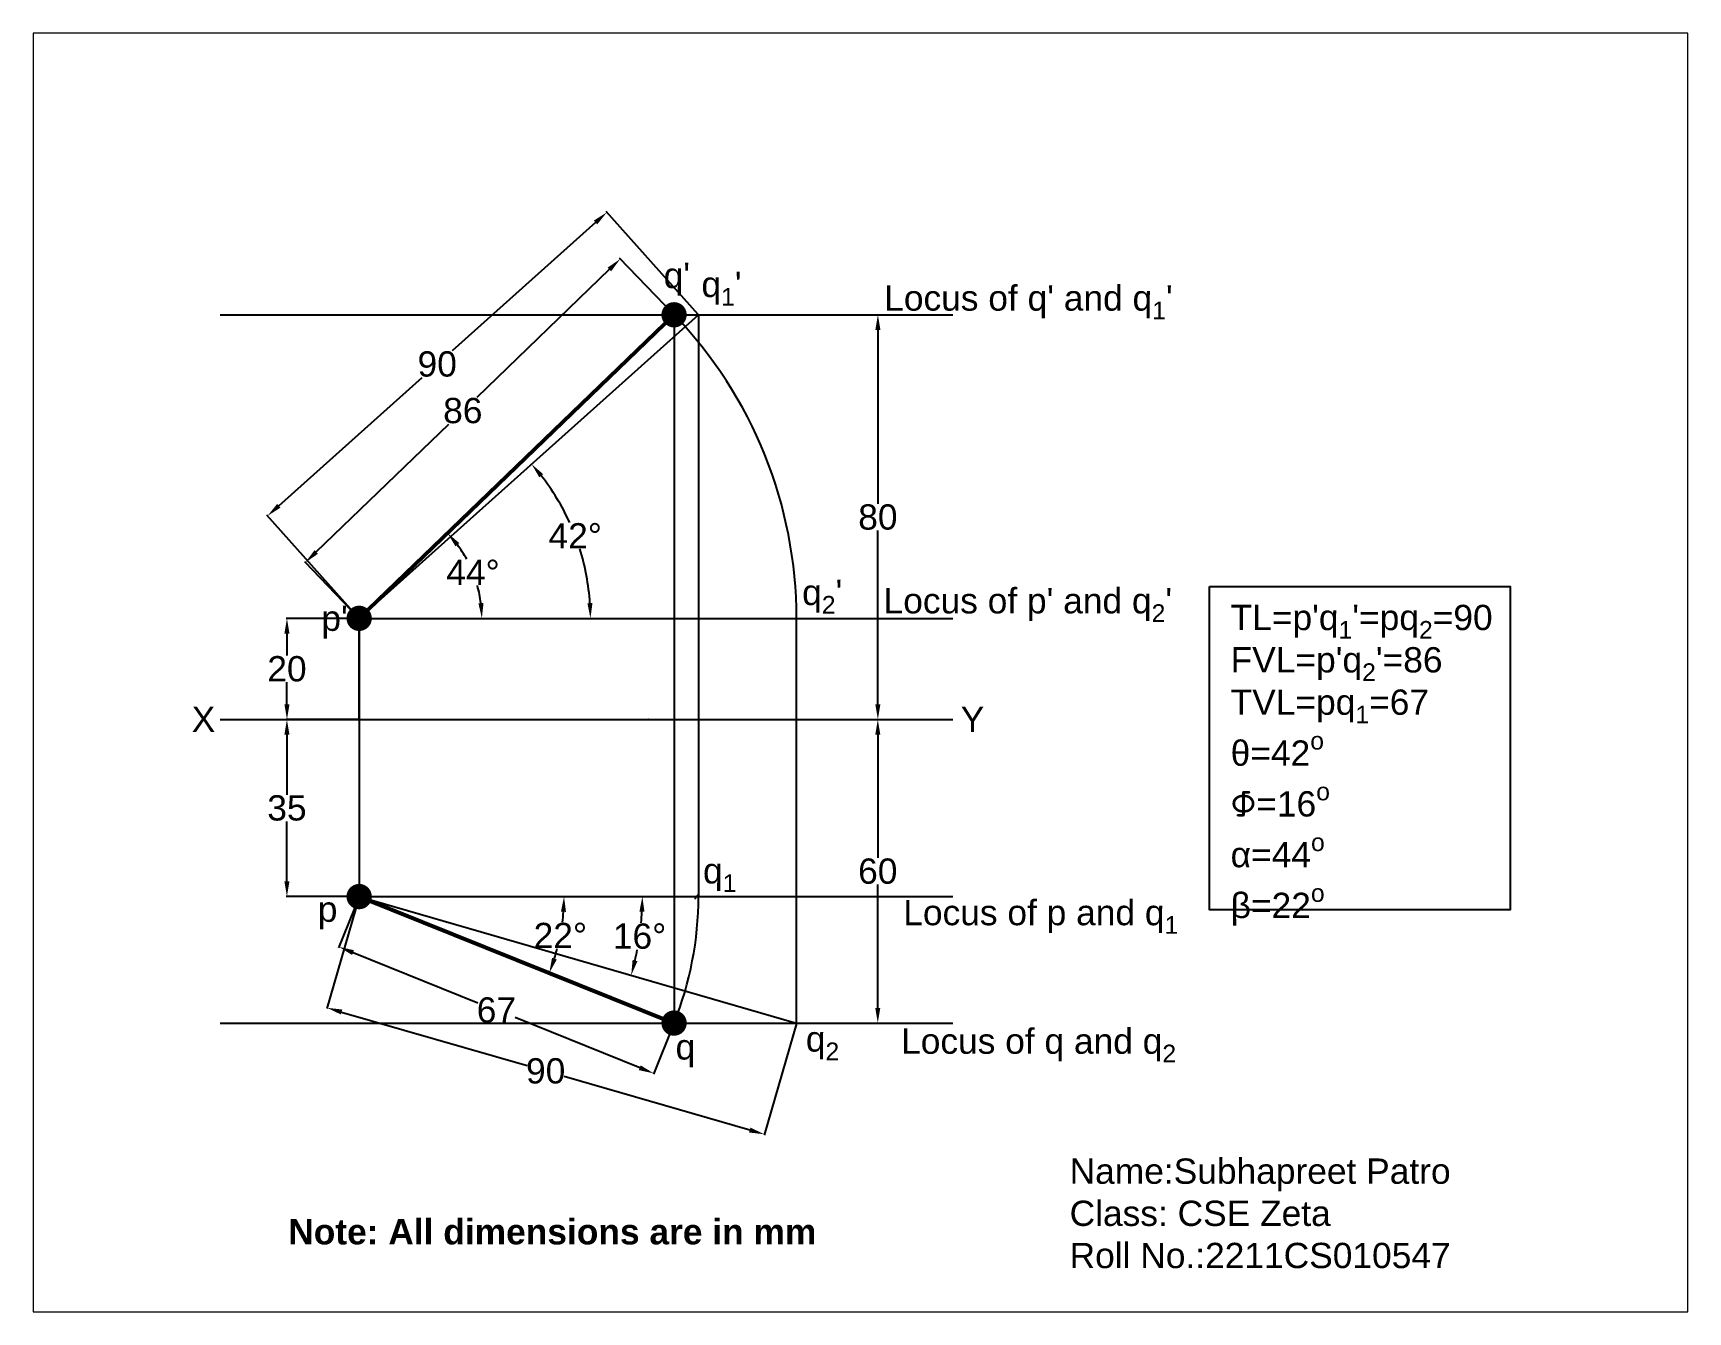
# Paper-space layout 'Layout8' of a CAD drawing. Header units: millimetres. Extents: x 1.1 to 9.9, y 0.85 to 7.65.
# The model-space entities are those that its viewports show. They can reach past a viewport. Long polylines and large blocks are cut down to what shows.
import ezdxf

# ---------------------------------------------------------------- set-up
doc = ezdxf.new("R2010")
doc.units = ezdxf.units.MM
doc.header["$MEASUREMENT"] = 0
doc.styles.get("Standard").update_dxf_attribs({"font": 'arial.ttf'})
doc.dimstyles.get("Standard").update_dxf_attribs({"dimtxt": 5, "dimasz": 3, "dimexe": 0.18, "dimexo": 0.0625, "dimgap": 0.09, "dimtad": 0, "dimtih": 1, "dimtoh": 1, "dimdec": 0, "dimzin": 0, "dimdsep": 46, "dimtxsty": 'Standard', "dimcen": 0.09, "dimadec": 0, "dimazin": 0, "dimtfac": 1, "dimtdec": 0, "dimtofl": 0, "dimtmove": 0, "dimatfit": 3, "dimfxl": 1, "dimtolj": 1, "dimtzin": 0, "dimarcsym": 0})

# ---------------------------------------------------------------- blocks, each defined once
blk = doc.blocks.new('*D60')
at = {"color": 0, "lineweight": -2, "transparency": 16777216}
for p, q in [((3157.76, 320.62), (3153.72, 310.56)), ((3156.57, 309.61), (3181.22, 299.71)), ((3213.25, 286.85), (3188.59, 296.75)), ((3220.01, 295.62), (3215.97, 285.56))]:
    blk.add_line(p, q, dxfattribs=at)
at = {"color": 0, "transparency": 16777216}
for points in [[(3156.75, 310.08), (3156.38, 309.15), (3153.78, 310.73)], [(3213.44, 287.31), (3213.06, 286.38), (3216.03, 285.73)]]:
    blk.add_solid(points, dxfattribs=at)
at = {"layer": 'Defpoints', "color": 0, "transparency": 16777216}
for p in [(3157.78, 320.68), (3220.03, 295.68), (3216.03, 285.73)]:
    blk.add_point(p, dxfattribs=at)
at = {"color": 0, "transparency": 16777216, "insert": (3184.91, 298.23), "char_height": 5, "attachment_point": 5}
blk.add_mtext('\\A1;67', dxfattribs=at)
blk = doc.blocks.new('*D61')
at = {"color": 0, "lineweight": -2, "transparency": 16777216}
for p, q in [((3157.76, 320.62), (3151.37, 298.53)), ((3154.31, 297.86), (3190.99, 287.26)), ((3244.22, 295.62), (3237.83, 273.53)), ((3235, 274.53), (3198.32, 285.14))]:
    blk.add_line(p, q, dxfattribs=at)
at = {"color": 0, "transparency": 16777216}
for points in [[(3154.44, 298.35), (3154.17, 297.38), (3151.42, 298.7)], [(3235.14, 275.01), (3234.86, 274.05), (3237.88, 273.7)]]:
    blk.add_solid(points, dxfattribs=at)
at = {"layer": 'Defpoints', "color": 0, "transparency": 16777216}
for p in [(3157.78, 320.68), (3244.24, 295.68), (3237.88, 273.7)]:
    blk.add_point(p, dxfattribs=at)
at = {"color": 0, "transparency": 16777216, "insert": (3194.65, 286.2), "char_height": 5, "attachment_point": 5}
blk.add_mtext('\\A1;90', dxfattribs=at)
blk = doc.blocks.new('*D62')
at = {"color": 0, "lineweight": -2, "transparency": 16777216}
for p, q in [((3157.72, 375.68), (3143.33, 375.68)), ((3143.51, 372.68), (3143.51, 368.33)), ((3143.51, 358.68), (3143.51, 363.04)), ((3157.71, 355.68), (3143.33, 355.68))]:
    blk.add_line(p, q, dxfattribs=at)
at = {"color": 0, "transparency": 16777216}
for points in [[(3143.01, 372.68), (3144.01, 372.68), (3143.51, 375.68)], [(3143.01, 358.68), (3144.01, 358.68), (3143.51, 355.68)]]:
    blk.add_solid(points, dxfattribs=at)
at = {"layer": 'Defpoints', "color": 0, "transparency": 16777216}
for p in [(3157.78, 375.68), (3143.51, 355.68), (3157.77, 355.68)]:
    blk.add_point(p, dxfattribs=at)
at = {"color": 0, "transparency": 16777216, "insert": (3143.51, 365.68), "char_height": 5, "attachment_point": 5}
blk.add_mtext('\\A1;20', dxfattribs=at)
blk = doc.blocks.new('*D63')
at = {"color": 0, "lineweight": -2, "transparency": 16777216}
for p, q in [((3157.72, 355.68), (3143.32, 355.68)), ((3143.5, 352.68), (3143.5, 340.82)), ((3143.5, 323.68), (3143.5, 335.54)), ((3157.72, 320.68), (3143.32, 320.68))]:
    blk.add_line(p, q, dxfattribs=at)
at = {"color": 0, "transparency": 16777216}
for points in [[(3143, 352.68), (3144, 352.68), (3143.5, 355.68)], [(3143, 323.68), (3144, 323.68), (3143.5, 320.68)]]:
    blk.add_solid(points, dxfattribs=at)
at = {"layer": 'Defpoints', "color": 0, "transparency": 16777216}
for p in [(3157.78, 355.68), (3143.5, 320.68), (3157.78, 320.68)]:
    blk.add_point(p, dxfattribs=at)
at = {"color": 0, "transparency": 16777216, "insert": (3143.5, 338.18), "char_height": 5, "attachment_point": 5}
blk.add_mtext('\\A1;35', dxfattribs=at)
blk = doc.blocks.new('*D64')
at = {"color": 0, "lineweight": -2, "transparency": 16777216}
for p, q in [((3224.92, 435.68), (3260.5, 435.68)), ((3260.32, 432.68), (3260.32, 398.32)), ((3260.32, 358.68), (3260.32, 393.04)), ((3224.92, 355.68), (3260.5, 355.68))]:
    blk.add_line(p, q, dxfattribs=at)
at = {"color": 0, "transparency": 16777216}
for points in [[(3259.82, 432.68), (3260.82, 432.68), (3260.32, 435.68)], [(3259.82, 358.68), (3260.82, 358.68), (3260.32, 355.68)]]:
    blk.add_solid(points, dxfattribs=at)
at = {"layer": 'Defpoints', "color": 0, "transparency": 16777216}
for p in [(3224.86, 435.68), (3224.86, 355.68), (3260.32, 355.68)]:
    blk.add_point(p, dxfattribs=at)
at = {"color": 0, "transparency": 16777216, "insert": (3260.32, 395.68), "char_height": 5, "attachment_point": 5}
blk.add_mtext('\\A1;80', dxfattribs=at)
blk = doc.blocks.new('*D65')
at = {"color": 0, "lineweight": -2, "transparency": 16777216}
for p, q in [((3224.92, 355.68), (3260.48, 355.68)), ((3260.3, 352.68), (3260.3, 328.32)), ((3260.3, 298.68), (3260.3, 323.04)), ((3224.92, 295.68), (3260.48, 295.68))]:
    blk.add_line(p, q, dxfattribs=at)
at = {"color": 0, "transparency": 16777216}
for points in [[(3259.8, 352.68), (3260.8, 352.68), (3260.3, 355.68)], [(3259.8, 298.68), (3260.8, 298.68), (3260.3, 295.68)]]:
    blk.add_solid(points, dxfattribs=at)
at = {"layer": 'Defpoints', "color": 0, "transparency": 16777216}
for p in [(3224.86, 355.68), (3224.86, 295.68), (3260.3, 295.68)]:
    blk.add_point(p, dxfattribs=at)
at = {"color": 0, "transparency": 16777216, "insert": (3260.3, 325.68), "char_height": 5, "attachment_point": 5}
blk.add_mtext('\\A1;60', dxfattribs=at)
blk = doc.blocks.new('*D66')
at = {"color": 0, "lineweight": -2, "transparency": 16777216}
for start, end in [(28.7447, 36.8575), (7.0884, 15.5113)]:
    blk.add_arc((3157.78, 375.68), 24.26, start, end, dxfattribs=at)
at = {"color": 0, "transparency": 16777216}
for points in [[(3176.81, 389.91), (3177.58, 390.56), (3175.25, 392.52)], [(3182.36, 378.71), (3181.36, 378.64), (3182.04, 375.68)]]:
    blk.add_solid(points, dxfattribs=at)
at = {"layer": 'Defpoints', "color": 0, "transparency": 16777216}
for p in [(3220.03, 435.68), (3181.26, 381.82), (3157.78, 375.68), (3157.78, 375.68), (3275.15, 375.68)]:
    blk.add_point(p, dxfattribs=at)
at = {"color": 0, "transparency": 16777216, "insert": (3180.28, 384.76), "char_height": 5, "attachment_point": 5}
blk.add_mtext('\\A1;44°', dxfattribs=at)
blk = doc.blocks.new('*D67')
at = {"color": 0, "lineweight": -2, "transparency": 16777216}
for start, end in [(24.4374, 38.0499), (3.7605, 17.4543)]:
    blk.add_arc((3157.78, 375.68), 45.72, start, end, dxfattribs=at)
at = {"color": 0, "transparency": 16777216}
for points in [[(3193.4, 403.54), (3194.16, 404.18), (3191.86, 406.16)], [(3203.9, 378.7), (3202.9, 378.66), (3203.5, 375.68)]]:
    blk.add_solid(points, dxfattribs=at)
at = {"layer": 'Defpoints', "color": 0, "transparency": 16777216}
for p in [(3224.86, 435.68), (3202.15, 386.69), (3157.78, 375.68), (3157.78, 375.68), (3275.15, 375.68)]:
    blk.add_point(p, dxfattribs=at)
at = {"color": 0, "transparency": 16777216, "insert": (3200.49, 391.99), "char_height": 5, "attachment_point": 5}
blk.add_mtext('\\A1;42°', dxfattribs=at)
blk = doc.blocks.new('*D68')
at = {"color": 0, "lineweight": -2, "transparency": 16777216}
for start, end in [(352.7853, 355.7551), (342.3641, 345.2863)]:
    blk.add_arc((3157.78, 320.68), 40.5, start, end, dxfattribs=at)
at = {"color": 0, "transparency": 16777216}
for points in [[(3197.67, 317.7), (3198.67, 317.66), (3198.28, 320.68)], [(3196.85, 308.24), (3195.91, 308.58), (3195.36, 305.59)]]:
    blk.add_solid(points, dxfattribs=at)
at = {"layer": 'Defpoints', "color": 0, "transparency": 16777216}
for p in [(3157.78, 320.68), (3157.78, 320.68), (3275.15, 320.68), (3196.98, 310.48), (3220.03, 295.68)]:
    blk.add_point(p, dxfattribs=at)
at = {"color": 0, "transparency": 16777216, "insert": (3197.55, 312.99), "char_height": 5, "attachment_point": 5}
blk.add_mtext('\\A1;22°', dxfattribs=at)
blk = doc.blocks.new('*D69')
at = {"color": 0, "lineweight": -2, "transparency": 16777216}
for start, end in [(354.6599, 356.9293), (346.9431, 349.194)]:
    blk.add_arc((3157.78, 320.68), 55.98, start, end, dxfattribs=at)
at = {"color": 0, "transparency": 16777216}
for points in [[(3213.18, 317.69), (3214.18, 317.67), (3213.76, 320.68)], [(3212.8, 307.91), (3211.83, 308.16), (3211.56, 305.13)]]:
    blk.add_solid(points, dxfattribs=at)
at = {"layer": 'Defpoints', "color": 0, "transparency": 16777216}
for p in [(3157.78, 320.68), (3157.78, 320.68), (3275.15, 320.68), (3212.78, 310.24), (3244.24, 295.68)]:
    blk.add_point(p, dxfattribs=at)
at = {"color": 0, "transparency": 16777216, "insert": (3213.21, 312.83), "char_height": 5, "attachment_point": 5}
blk.add_mtext('\\A1;16°', dxfattribs=at)
blk = doc.blocks.new('*D79')
at = {"color": 0, "lineweight": -2, "transparency": 16777216}
for p, q in [((3219.99, 435.73), (3209.27, 446.84)), ((3207.23, 444.63), (3181.01, 419.36)), ((3149.3, 388.8), (3175.53, 414.07)), ((3157.74, 375.73), (3147.02, 386.84))]:
    blk.add_line(p, q, dxfattribs=at)
at = {"color": 0, "transparency": 16777216}
for points in [[(3206.89, 444.99), (3207.58, 444.27), (3209.39, 446.72)], [(3148.96, 389.16), (3149.65, 388.44), (3147.14, 386.72)]]:
    blk.add_solid(points, dxfattribs=at)
at = {"layer": 'Defpoints', "color": 0, "transparency": 16777216}
for p in [(3209.39, 446.72), (3220.03, 435.68), (3157.78, 375.68)]:
    blk.add_point(p, dxfattribs=at)
at = {"color": 0, "transparency": 16777216, "insert": (3178.27, 416.72), "char_height": 5, "attachment_point": 5}
blk.add_mtext('\\A1;86', dxfattribs=at)
blk = doc.blocks.new('*D80')
at = {"color": 0, "lineweight": -2, "transparency": 16777216}
for p, q in [((3224.82, 435.73), (3206.63, 456.07)), ((3204.51, 453.93), (3176.16, 428.58)), ((3141.9, 397.93), (3170.25, 423.29)), ((3157.74, 375.73), (3139.55, 396.07))]:
    blk.add_line(p, q, dxfattribs=at)
at = {"color": 0, "transparency": 16777216}
for points in [[(3204.18, 454.31), (3204.84, 453.56), (3206.75, 455.93)], [(3141.57, 398.31), (3142.23, 397.56), (3139.67, 395.93)]]:
    blk.add_solid(points, dxfattribs=at)
at = {"layer": 'Defpoints', "color": 0, "transparency": 16777216}
for p in [(3206.75, 455.93), (3224.86, 435.68), (3157.78, 375.68)]:
    blk.add_point(p, dxfattribs=at)
at = {"color": 0, "transparency": 16777216, "insert": (3173.21, 425.93), "char_height": 5, "attachment_point": 5}
blk.add_mtext('\\A1;90', dxfattribs=at)

msp = doc.modelspace()

# ---------------------------------------------------------------- linework, layer by layer
for p, q in [((3130.32, 435.68), (3275.15, 435.68)), ((3157.78, 375.68), (3224.86, 435.68)), ((3220.03, 435.68), (3220.03, 295.68)), ((3224.86, 435.68), (3224.86, 320.68)), ((3157.77, 355.68), (3157.78, 375.68)), ((3157.78, 375.68), (3157.78, 320.68)), ((3157.78, 375.68), (3275.15, 375.68)), ((3244.24, 295.68), (3244.24, 375.68)), ((3130.32, 355.68), (3275.15, 355.68)), ((3157.78, 320.68), (3275.15, 320.68)), ((3157.78, 320.68), (3244.24, 295.68)), ((3130.32, 295.68), (3275.15, 295.68))]:
    msp.add_line(p, q)
at = {"lineweight": 53}
for p, q in [((3157.78, 375.68), (3220.03, 435.68)), ((3157.78, 320.68), (3220.03, 295.68))]:
    msp.add_line(p, q, dxfattribs=at)
at = {"const_width": 2.5}
for points in [[(3218.78, 435.68, 1), (3221.28, 435.68, 1)], [(3156.53, 375.68, 1), (3159.03, 375.68, 1)], [(3156.53, 320.68, 1), (3159.03, 320.68, 1)], [(3218.78, 295.68, 1), (3221.28, 295.68, 1)]]:
    msp.add_lwpolyline(points, format="xyb", close=True, dxfattribs=at)
msp.add_lwpolyline([(3325.89, 381.96), (3385.33, 381.96), (3385.33, 318.04), (3325.89, 318.04)], close=True)
for centre, radius, start, end in [((3157.78, 375.68), 86.46, 0, 43.9458), ((3157.78, 320.68), 67.08, 31.4312, 31.4497), ((3157.78, 320.68), 67.08, 338.1191, 0), ((3157.78, 375.68), 86.46, 320.1018, 320.8859)]:
    msp.add_arc(centre, radius, start, end)

# ---------------------------------------------------------------- texts
at = {"char_height": 5, "attachment_point": 1}
for s, width, heights, insert in [("q'", 10.8893, [6.39], (3217.97, 445.95)), ("\\A1;q{\\H0.7x;\\S^ 1;}'", 13.105, [0], (3225.44, 444.19)), ("\\A1;Locus of q' and q{\\H0.7x;\\S^ 1;}'", 66.2412, [0], (3261.57, 441.5)), ("\\A1;q{\\H0.7x;\\S^ 2;}'", 13.105, [0], (3245.35, 383.31)), ("\\A1;Locus of p' and q{\\H0.7x;\\S^ 2;}'", 61.8175, [0], (3261.45, 381.66)), ("p'", 10.8893, [0], (3150.31, 378.2)), ("\\A1;TL=p'q{\\H0.7x;\\S^ 1;}'=pq{\\H0.7x;\\S^ 2;}=90\\PFVL=p'q{\\H0.7x;\\S^ 2;}'=86\\PTVL=pq{\\H0.7x;\\S^ 1;}=67\\Pθ=42{\\H0.7x;\\So^ ;}\\P{\\fISOCPEUR|b0|i0|c0|p34;Φ\\f@Arial Unicode MS|b0|i0|c0|p34;=16\\H0.7x;\\So^ ;\\H1.42857x;\\Pα=44\\H0.7x;\\So^ ;\\H1.42857x;\\Pβ=22\\H0.7x;\\So^ ;}", 82.8315, [0], (3330.05, 378.35)), ('X', 12.5232, [0], (3124.68, 358.22)), ('Y', 12.5232, [0], (3276.7, 358.22)), ('\\A1;q{\\H0.7x;\\S^ 1;}', 13.105, [0], (3225.75, 328.28)), ('p', 10.8893, [0], (3149.6, 320.69)), ('\\A1;Locus of p and q{\\H0.7x;\\S^ 1;}', 58.8694, [0], (3265.34, 320.02)), ('\\A1;Locus of q and q{\\H0.7x;\\S^ 2;}', 57.059, [0], (3264.91, 294.61)), ('q', 10.8893, [6.39], (3220.33, 293.47)), ('\\A1;q{\\H0.7x;\\S^ 2;}', 13.105, [0], (3246.08, 295.04)), ('Name:Subhapreet Patro\\PClass: CSE Zeta\\PRoll No.:2211CS010547', 93.4346, [0], (3298.22, 268.91)), ('{\\fArial|b1|i0|c0|p34;Note: All dimensions are in mm}', 119.6567, [0], (3143.76, 256.93))]:
    msp.add_mtext_dynamic_manual_height_columns(s, width=width, gutter_width=25, heights=heights, dxfattribs=dict(at, insert=insert))

# ---------------------------------------------------------------- dimensions: what is measured, and where the dimension line sits
for p1, p2, distance, picture, middle in [((3157.78, 375.68), (3224.86, 435.68), 27.17, '*D80', (3173.21, 425.93)), ((3157.78, 375.68), (3220.03, 435.68), 15.33, '*D79', (3178.27, 416.72)), ((3224.86, 435.68), (3224.86, 355.68), 35.46, '*D64', (3260.32, 395.68)), ((3157.78, 375.68), (3157.77, 355.68), -14.27, '*D62', (3143.51, 365.68)), ((3157.78, 355.68), (3157.78, 320.68), -14.28, '*D63', (3143.5, 338.18)), ((3224.86, 355.68), (3224.86, 295.68), 35.44, '*D65', (3260.3, 325.68)), ((3157.78, 320.68), (3244.24, 295.68), -22.88, '*D61', (3194.65, 286.2)), ((3157.78, 320.68), (3220.03, 295.68), -10.72, '*D60', (3184.91, 298.23))]:
    dim = msp.add_aligned_dim(p1=p1, p2=p2, distance=distance, dimstyle='Standard')
    dim.commit()
    dim.dimension.update_dxf_attribs({"geometry": picture, "text_midpoint": middle})
for base, line1, line2, picture, middle in [((3181.26, 381.82), ((3157.78, 375.68), (3275.15, 375.68)), ((3157.78, 375.68), (3220.03, 435.68)), '*D66', (3180.28, 384.76)), ((3202.15, 386.69), ((3157.78, 375.68), (3275.15, 375.68)), ((3157.78, 375.68), (3224.86, 435.68)), '*D67', (3200.49, 391.99)), ((3196.98, 310.48), ((3157.78, 320.68), (3275.15, 320.68)), ((3157.78, 320.68), (3220.03, 295.68)), '*D68', (3197.55, 312.99)), ((3212.78, 310.24), ((3157.78, 320.68), (3275.15, 320.68)), ((3157.78, 320.68), (3244.24, 295.68)), '*D69', (3213.21, 312.83))]:
    dim = msp.add_angular_dim_2l(base=base, line1=line1, line2=line2, dimstyle='Standard')
    dim.commit()
    dim.dimension.update_dxf_attribs({"geometry": picture, "text_midpoint": middle})

psp = doc.layouts.new('Layout8')

# ---------------------------------------------------------------- viewports
at = {"layer": '0'}
psp.add_viewport(center=(5.5, 4.25), size=(8.8, 6.8), view_center_point=(3256.8838, 364.9741), view_height=252.771838, dxfattribs=at)

doc.saveas('drawing.dxf')
